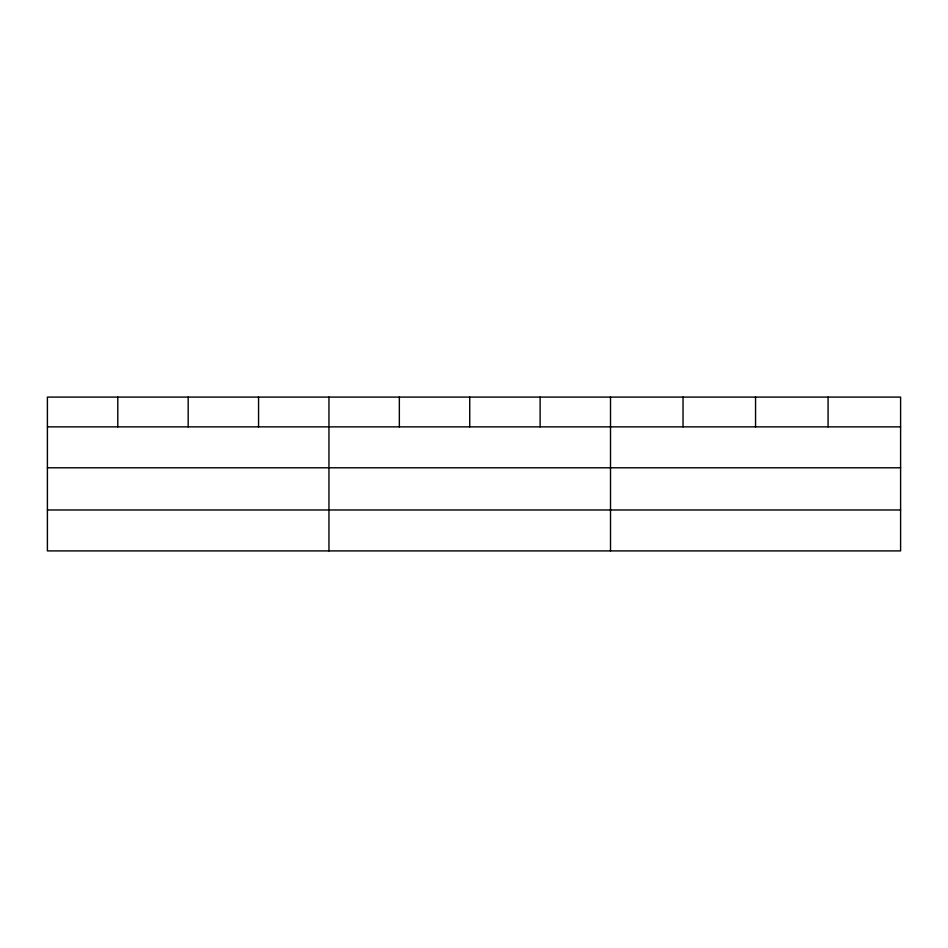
<?xml version="1.0" encoding="UTF-8"?>
<svg xmlns="http://www.w3.org/2000/svg" width="948" height="948" viewBox="0 0 948 948"><rect width="100%" height="100%" fill="white"/><g stroke="black" fill="none" stroke-linecap="round" stroke-linejoin="round"><path stroke-width="1.42" d="M900.6 467.791L900.6 397.094L47.4 397.094L47.4 550.907L900.6 550.907L900.6 467.791L47.4 467.791M47.4 426.861L900.6 426.861M47.4 509.977L900.6 509.977M828.078 397.094L828.078 426.861M755.556 397.094L755.556 426.861M683.034 397.094L683.034 426.861M610.512 397.094L610.512 550.907M540.123 397.094L540.123 426.861M469.734 397.094L469.734 426.861M399.345 397.094L399.345 426.861M328.956 397.094L328.956 550.907M258.567 397.094L258.567 426.861M188.178 397.094L188.178 426.861M117.789 397.094L117.789 426.861"/></g></svg>
